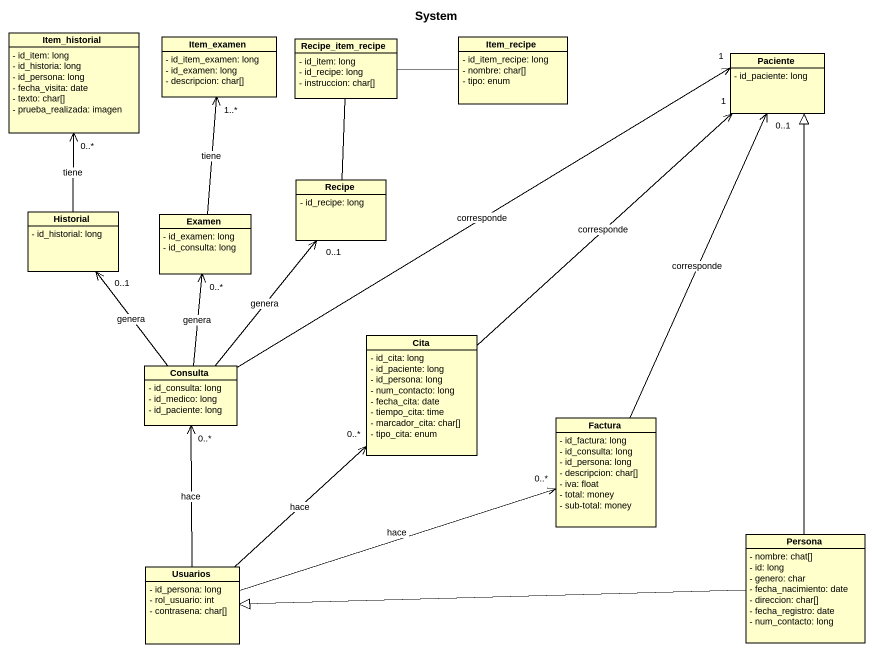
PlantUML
@startuml
title System
hide circle
hide empty members
skinparam classAttributeIconSize 0
class Item_historial {
  - id_item: long
  - id_historia: long
  - id_persona: long
  - fecha_visita: date
  - texto: char[]
  - prueba_realizada: imagen
}
class Item_examen {
  - id_item_examen: long
  - id_examen: long
  - descripcion: char[]
}
class Recipe_item_recipe {
  - id_item: long
  - id_recipe: long
  - instruccion: char[]
}
class Item_recipe {
  - id_item_recipe: long
  - nombre: char[]
  - tipo: enum
}
class Paciente {
  - id_paciente: long
}
class Recipe {
  - id_recipe: long
}
class Historial {
  - id_historial: long
}
class Examen {
  - id_examen: long
  - id_consulta: long
}
class Cita {
  - id_cita: long
  - id_paciente: long
  - id_persona: long
  - num_contacto: long
  - fecha_cita: date
  - tiempo_cita: time
  - marcador_cita: char[]
  - tipo_cita: enum
}
class Consulta {
  - id_consulta: long
  - id_medico: long
  - id_paciente: long
}
class Factura {
  - id_factura: long
  - id_consulta: long
  - id_persona: long
  - descripcion: char[]
  - iva: float
  - total: money
  - sub-total: money
}
class Persona {
  - nombre: chat[]
  - id: long
  - genero: char
  - fecha_nacimiento: date
  - direccion: char[]
  - fecha_registro: date
  - num_contacto: long
}
class Usuarios {
  - id_persona: long
  - rol_usuario: int
  - contrasena: char[]
}
Recipe_item_recipe -right- Item_recipe
Recipe -up- Recipe_item_recipe
Historial -up-> "0..*" Item_historial : tiene
Examen -up-> "1..*" Item_examen : tiene
Cita -up-> "1" Paciente : corresponde
Consulta -right-> "1" Paciente : corresponde
Consulta -up-> "0..1" Recipe : genera
Consulta -up-> "0..1" Historial : genera
Consulta -up-> "0..*" Examen : genera
Factura -up-> "0..1" Paciente : corresponde
Persona -up-|> Paciente
Persona -left-|> Usuarios
Usuarios -up-> "0..*" Cita : hace
Usuarios -up-> "0..*" Consulta : hace
Usuarios -right-> "0..*" Factura : hace
@enduml
